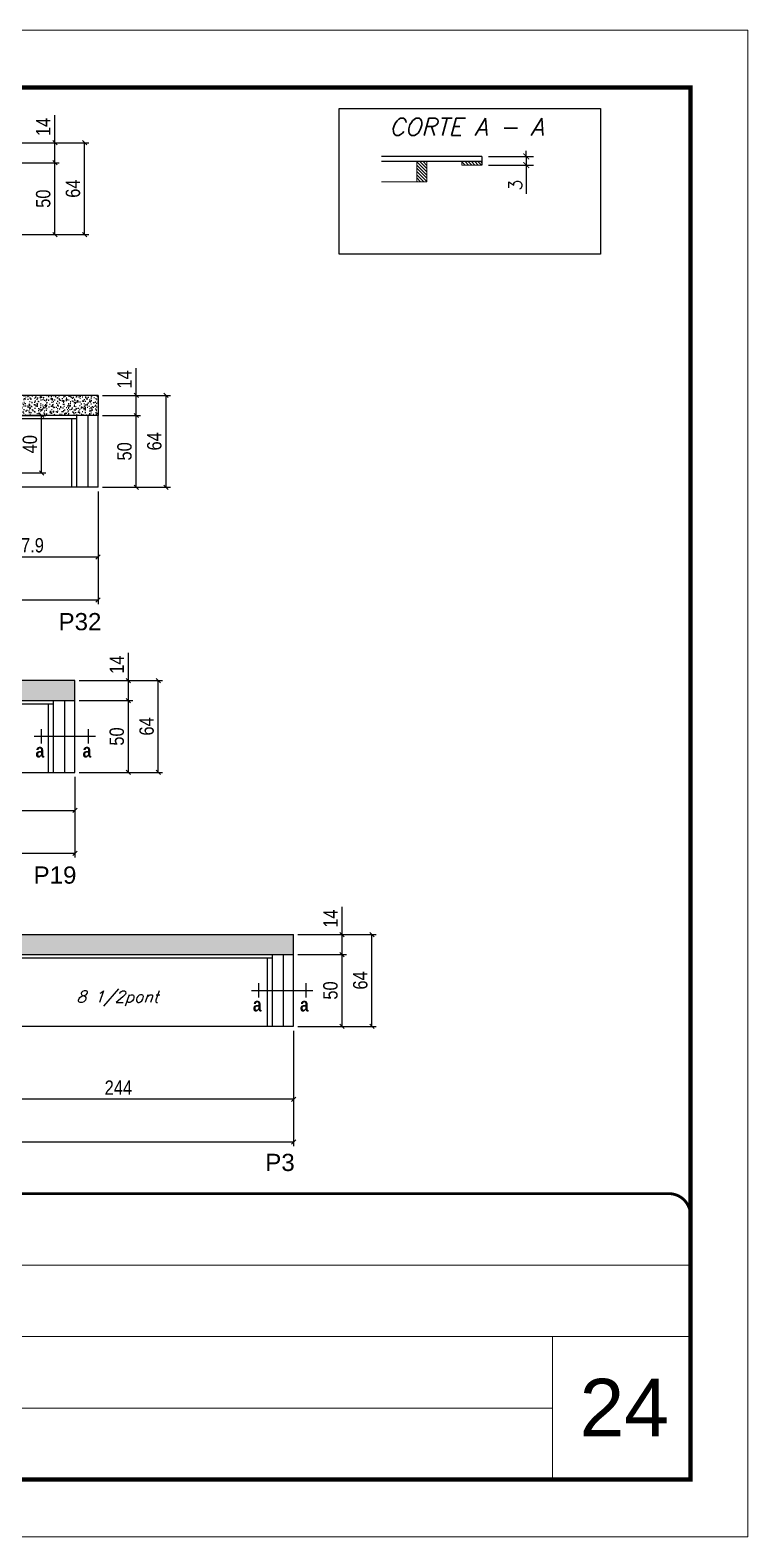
# Model space of a CAD drawing. Header units: millimetres. Extents: x 2921 to 9246, y 316 to 11751.
# Drawn here: x 8661 to 9161, y 3762 to 4812 of the extents above; entities that cross this region are included whole.
import ezdxf
from ezdxf.enums import TextEntityAlignment as Align

# ---------------------------------------------------------------- set-up
doc = ezdxf.new("R2010")
doc.units = ezdxf.units.MM
for name, pattern in [('CONTINUO', [0]), ('DASHED', [0.75, 0.5, -0.25]), ('HIDDEN', [9.525, 6.35, -3.175])]:
    doc.linetypes.add(name, pattern=pattern)
for name, color, linetype in [('1', 3, 'Continuous'), ('5', 5, 'Continuous'), ('COTA', 241, 'Continuous'), ('Cotas', 1, 'Continuous'), ('detalhes', 4, 'Continuous'), ('Hachura', 253, 'Continuous'), ('NOMENCLATURA', 7, 'Continuous'), ('Painéis', 200, 'Continuous'), ('SARR_2.2x7', 40, 'Continuous'), ('SARR_3.5x7', 81, 'Continuous'), ('texto', 7, 'Continuous')]:
    doc.layers.add(name, color=color, linetype=linetype)
for name, color, linetype, lineweight in [('CARIMBO', 255, 'Continuous', 9), ('Folhas', 255, 'Continuous', 9), ('Madeira', 126, 'Continuous', 18), ('SARRAFO DE PRESSAO', 251, 'DASHED', 9), ('TEXTO PILAR', 3, 'Continuous', 15)]:
    doc.layers.add(name, color=color, linetype=linetype, lineweight=lineweight)
doc.styles.add('arial', font='arial.ttf')
doc.styles.add('COTA TECNICA', font='techl___.ttf', dxfattribs={"height": 10})
doc.styles.add('Romans', font='romans.shx')
doc.styles.get("Standard").update_dxf_attribs({"font": 'arial.ttf'})
doc.styles.add('TECNICA', font='techb___.ttf', dxfattribs={"height": 10})
doc.dimstyles.new('COTA PARA DETALHES', dxfattribs={"dimtxt": 9, "dimasz": 4, "dimexe": 5, "dimexo": 5, "dimgap": 3, "dimtad": 1, "dimdec": 1, "dimlfac": 0.5, "dimzin": 12, "dimdsep": 46, "dimtxsty": 'Romans', "dimblk": 'ARCHTICK', "dimcen": 10, "dimdle": 5, "dimclrd": 4, "dimclre": 4, "dimclrt": 240, "dimadec": 1, "dimazin": 3, "dimtfac": 1, "dimtdec": 1, "dimtmove": 0, "dimatfit": 3, "dimldrblk": 'ARCHTICK', "dimfxl": 1, "dimtolj": 1, "dimtzin": 12, "dimarcsym": 0})
doc.dimstyles.new('PAINEL', dxfattribs={"dimtxt": 10, "dimasz": 3, "dimexe": 3, "dimexo": 3, "dimgap": 3, "dimtad": 1, "dimdec": 1, "dimzin": 12, "dimdsep": 46, "dimtxsty": 'COTA TECNICA', "dimblk1": 'OBLIQUE', "dimblk2": 'OBLIQUE', "dimsah": 1, "dimcen": 0.9, "dimclrd": 4, "dimclre": 4, "dimclrt": 240, "dimadec": 1, "dimazin": 3, "dimtfac": 1, "dimtdec": 1, "dimtmove": 0, "dimatfit": 3, "dimfxl": 1, "dimtolj": 1, "dimtzin": 12, "dimarcsym": 0})
pattern_1 = [(315, (4322.0176, -6856.1914), (1.12253202, 1.12253202), [])]

# ---------------------------------------------------------------- blocks, each defined once
blk = doc.blocks.new('9999999999')
at = {"color": 30, "linetype": 'CONTINUO'}
for p, q in [((98564.6, 34379.6), (99584, 34379.6)), ((98564.6, 34329.8), (99488, 34329.8)), ((99584, 34329.8), (99488, 34329.8)), ((99488, 34329.8), (99488, 34230.2)), ((98564.6, 34280), (99488, 34280))]:
    blk.add_line(p, q, dxfattribs=at)
at = {"color": 30, "linetype": 'CONTINUO', "const_width": 2}
blk.add_lwpolyline([(99584, 34230.2), (99584, 34414.4, 0.414214), (99569, 34429.4), (98229, 34429.4, 0.414214), (98214, 34414.4), (98214, 34245.2, 0.414214), (98229, 34230.2), (99584, 34230.2)], format="xyb", dxfattribs=at)
at = {"layer": 'Folhas'}
blk.add_lwpolyline([(98139, 34190.2), (99624, 34190.2), (99624, 35240.2), (98139, 35240.2)], close=True, dxfattribs=at)
at = {"layer": 'Folhas', "color": 30, "const_width": 3}
blk.add_lwpolyline([(98214, 34230.2), (99584, 34230.2), (99584, 35200.2), (98214, 35200.2)], close=True, dxfattribs=at)
blk = doc.blocks.new('_ArchTick')
at = {"color": 0, "linetype": 'ByBlock', "const_width": 0.15}
blk.add_lwpolyline([(-0.5, -0.5), (0.5, 0.5)], dxfattribs=at)
blk = doc.blocks.new('*D355')
at = {"layer": 'COTA', "color": 4, "lineweight": -2, "transparency": 16777216}
for p, q in [((9006.8, 4723.6), (9006.8, 4727.6)), ((8980.5, 4723.6), (9011.8, 4723.6)), ((8980.5, 4717.6), (9011.8, 4717.6)), ((9006.8, 4723.6), (9006.8, 4717.6)), ((9006.8, 4717.6), (9006.8, 4697.6))]:
    blk.add_line(p, q, dxfattribs=at)
at = {"layer": 'Defpoints', "color": 0, "transparency": 16777216}
for p in [(8975.5, 4723.6), (8975.5, 4717.6), (9006.8, 4717.6)]:
    blk.add_point(p, dxfattribs=at)
at = {"layer": 'COTA', "color": 4, "lineweight": -2, "transparency": 16777216, "xscale": 4, "yscale": 4, "zscale": 4}
for p, rotation in [((9006.8, 4723.6), 270), ((9006.8, 4717.6), 90)]:
    blk.add_blockref('_ArchTick', p, dxfattribs=dict(at, rotation=rotation))
at = {"layer": 'COTA', "color": 240, "transparency": 16777216, "insert": (8999.3, 4703.6), "char_height": 9, "attachment_point": 5, "rotation": 90, "style": 'Romans'}
blk.add_mtext('\\A1;3', dxfattribs=at)
blk = doc.blocks.new('_Oblique')
at = {"layer": '1', "color": 0, "lineweight": -2}
blk.add_line((-0.5, -0.5), (0.5, 0.5), dxfattribs=at)
blk = doc.blocks.new('*D971')
at = {"layer": 'COTA', "color": 4, "linetype": 'ByBlock', "lineweight": -2, "transparency": 16777216}
for p, q in [((8103.8, 4490.1), (8103.8, 4411.6)), ((8708.7, 4490.1), (8708.7, 4411.6)), ((8103.8, 4414.6), (8708.7, 4414.6))]:
    blk.add_line(p, q, dxfattribs=at)
at = {"layer": 'Defpoints', "color": 0, "linetype": 'ByBlock', "transparency": 16777216}
for p in [(8103.8, 4493.1), (8708.7, 4493.1), (8708.7, 4414.6)]:
    blk.add_point(p, dxfattribs=at)
at = {"layer": 'COTA', "color": 4, "linetype": 'ByBlock', "lineweight": -2, "transparency": 16777216, "xscale": 3, "yscale": 3, "zscale": 3, "rotation": 180}
blk.add_blockref('_Oblique', (8103.8, 4414.6), dxfattribs=at)
at = {"layer": 'COTA', "color": 4, "linetype": 'ByBlock', "lineweight": -2, "transparency": 16777216, "xscale": 3, "yscale": 3, "zscale": 3}
blk.add_blockref('_Oblique', (8708.7, 4414.6), dxfattribs=at)
at = {"layer": 'COTA', "color": 240, "linetype": 'ByBlock', "transparency": 16777216, "insert": (8406.3, 4422.7), "char_height": 10, "attachment_point": 5, "style": 'COTA TECNICA'}
blk.add_mtext('\\A1;604.9', dxfattribs=at)
blk = doc.blocks.new('*D362')
at = {"layer": 'COTA', "color": 4, "lineweight": -2, "transparency": 16777216}
for p, q in [((8610.8, 4490.1), (8610.8, 4441.5)), ((8708.7, 4490.1), (8708.7, 4441.5)), ((8610.8, 4444.5), (8708.7, 4444.5))]:
    blk.add_line(p, q, dxfattribs=at)
at = {"layer": 'Defpoints', "color": 0, "transparency": 16777216}
for p in [(8610.8, 4493.1), (8708.7, 4493.1), (8708.7, 4444.5)]:
    blk.add_point(p, dxfattribs=at)
at = {"layer": 'COTA', "color": 4, "lineweight": -2, "transparency": 16777216, "xscale": 3, "yscale": 3, "zscale": 3, "rotation": 180}
blk.add_blockref('_Oblique', (8610.8, 4444.5), dxfattribs=at)
at = {"layer": 'COTA', "color": 4, "lineweight": -2, "transparency": 16777216, "xscale": 3, "yscale": 3, "zscale": 3}
blk.add_blockref('_Oblique', (8708.7, 4444.5), dxfattribs=at)
at = {"layer": 'COTA', "color": 240, "transparency": 16777216, "insert": (8659.8, 4452.6), "char_height": 10, "attachment_point": 5, "style": 'COTA TECNICA'}
blk.add_mtext('\\A1;97.9', dxfattribs=at)
blk = doc.blocks.new('*D972')
at = {"layer": 'COTA', "color": 4, "lineweight": -2, "transparency": 16777216}
for p, q in [((8635.8, 4543.1), (8672.3, 4543.1)), ((8669.3, 4503.1), (8669.3, 4543.1)), ((8635.8, 4503.1), (8672.3, 4503.1))]:
    blk.add_line(p, q, dxfattribs=at)
at = {"layer": 'Defpoints', "color": 0, "transparency": 16777216}
for p in [(8632.8, 4543.1), (8669.3, 4543.1), (8632.8, 4503.1)]:
    blk.add_point(p, dxfattribs=at)
at = {"layer": 'COTA', "color": 4, "lineweight": -2, "transparency": 16777216, "xscale": 3, "yscale": 3, "zscale": 3}
for p, rotation in [((8669.3, 4543.1), 90), ((8669.3, 4503.1), 270)]:
    blk.add_blockref('_Oblique', p, dxfattribs=dict(at, rotation=rotation))
at = {"layer": 'COTA', "color": 240, "transparency": 16777216, "insert": (8661.2, 4523.1), "char_height": 10, "attachment_point": 5, "rotation": 90, "style": 'COTA TECNICA'}
blk.add_mtext('\\A1;40', dxfattribs=at)
blk = doc.blocks.new('*D363')
at = {"layer": 'Defpoints', "color": 0, "transparency": 16777216}
for p in [(8644.3, 4733.2), (8699.3, 4733.2), (8644.3, 4669.2)]:
    blk.add_point(p, dxfattribs=at)
at = {"layer": 'Painéis', "color": 4, "lineweight": -2, "transparency": 16777216}
for p, q in [((8647.3, 4733.2), (8702.3, 4733.2)), ((8699.3, 4669.2), (8699.3, 4733.2)), ((8647.3, 4669.2), (8702.3, 4669.2))]:
    blk.add_line(p, q, dxfattribs=at)
at = {"layer": 'Painéis', "color": 4, "lineweight": -2, "transparency": 16777216, "xscale": 3, "yscale": 3, "zscale": 3}
for p, rotation in [((8699.3, 4733.2), 90), ((8699.3, 4669.2), 270)]:
    blk.add_blockref('_Oblique', p, dxfattribs=dict(at, rotation=rotation))
at = {"layer": 'Painéis', "color": 240, "lineweight": 5, "transparency": 16777216, "insert": (8691.2, 4701.2), "char_height": 10, "attachment_point": 5, "rotation": 90, "style": 'COTA TECNICA'}
blk.add_mtext('\\A1;64', dxfattribs=at)
blk = doc.blocks.new('*D364')
at = {"layer": 'Defpoints', "color": 0, "transparency": 16777216}
for p in [(8644.3, 4719.2), (8678.6, 4719.2), (8644.3, 4669.2)]:
    blk.add_point(p, dxfattribs=at)
at = {"layer": 'Painéis', "color": 4, "lineweight": -2, "transparency": 16777216}
for p, q in [((8647.3, 4719.2), (8681.6, 4719.2)), ((8678.6, 4669.2), (8678.6, 4719.2)), ((8647.3, 4669.2), (8681.6, 4669.2))]:
    blk.add_line(p, q, dxfattribs=at)
at = {"layer": 'Painéis', "color": 4, "lineweight": -2, "transparency": 16777216, "xscale": 3, "yscale": 3, "zscale": 3}
for p, rotation in [((8678.6, 4719.2), 90), ((8678.6, 4669.2), 270)]:
    blk.add_blockref('_Oblique', p, dxfattribs=dict(at, rotation=rotation))
at = {"layer": 'Painéis', "color": 240, "lineweight": 5, "transparency": 16777216, "insert": (8670.5, 4694.2), "char_height": 10, "attachment_point": 5, "rotation": 90, "style": 'COTA TECNICA'}
blk.add_mtext('\\A1;50', dxfattribs=at)
blk = doc.blocks.new('*D365')
at = {"layer": 'Defpoints', "color": 0, "transparency": 16777216}
for p in [(8644.3, 4733.2), (8678.6, 4733.2), (8644.3, 4719.2)]:
    blk.add_point(p, dxfattribs=at)
at = {"layer": 'Painéis', "color": 4, "lineweight": -2, "transparency": 16777216}
for p, q in [((8678.6, 4733.2), (8678.6, 4752.3)), ((8647.3, 4733.2), (8681.6, 4733.2)), ((8678.6, 4719.2), (8678.6, 4733.2)), ((8647.3, 4719.2), (8681.6, 4719.2))]:
    blk.add_line(p, q, dxfattribs=at)
at = {"layer": 'Painéis', "color": 4, "lineweight": -2, "transparency": 16777216, "xscale": 3, "yscale": 3, "zscale": 3}
for p, rotation in [((8678.6, 4733.2), 90), ((8678.6, 4719.2), 270)]:
    blk.add_blockref('_Oblique', p, dxfattribs=dict(at, rotation=rotation))
at = {"layer": 'Painéis', "color": 240, "lineweight": 5, "transparency": 16777216, "insert": (8670.5, 4744.2), "char_height": 10, "attachment_point": 5, "rotation": 90, "style": 'COTA TECNICA'}
blk.add_mtext('\\A1;14', dxfattribs=at)
blk = doc.blocks.new('*D366')
at = {"layer": 'Defpoints', "color": 0, "transparency": 16777216}
for p in [(8708.7, 4557.1), (8756, 4557.1), (8708.7, 4493.1)]:
    blk.add_point(p, dxfattribs=at)
at = {"layer": 'Painéis', "color": 4, "lineweight": -2, "transparency": 16777216}
for p, q in [((8711.7, 4557.1), (8759, 4557.1)), ((8756, 4493.1), (8756, 4557.1)), ((8711.7, 4493.1), (8759, 4493.1))]:
    blk.add_line(p, q, dxfattribs=at)
at = {"layer": 'Painéis', "color": 4, "lineweight": -2, "transparency": 16777216, "xscale": 3, "yscale": 3, "zscale": 3}
for p, rotation in [((8756, 4557.1), 90), ((8756, 4493.1), 270)]:
    blk.add_blockref('_Oblique', p, dxfattribs=dict(at, rotation=rotation))
at = {"layer": 'Painéis', "color": 240, "lineweight": 5, "transparency": 16777216, "insert": (8747.9, 4525.1), "char_height": 10, "attachment_point": 5, "rotation": 90, "style": 'COTA TECNICA'}
blk.add_mtext('\\A1;64', dxfattribs=at)
blk = doc.blocks.new('*D367')
at = {"layer": 'Defpoints', "color": 0, "transparency": 16777216}
for p in [(8708.7, 4543.1), (8735.2, 4543.1), (8708.7, 4493.1)]:
    blk.add_point(p, dxfattribs=at)
at = {"layer": 'Painéis', "color": 4, "lineweight": -2, "transparency": 16777216}
for p, q in [((8711.7, 4543.1), (8738.2, 4543.1)), ((8735.2, 4493.1), (8735.2, 4543.1)), ((8711.7, 4493.1), (8738.2, 4493.1))]:
    blk.add_line(p, q, dxfattribs=at)
at = {"layer": 'Painéis', "color": 4, "lineweight": -2, "transparency": 16777216, "xscale": 3, "yscale": 3, "zscale": 3}
for p, rotation in [((8735.2, 4543.1), 90), ((8735.2, 4493.1), 270)]:
    blk.add_blockref('_Oblique', p, dxfattribs=dict(at, rotation=rotation))
at = {"layer": 'Painéis', "color": 240, "lineweight": 5, "transparency": 16777216, "insert": (8727.1, 4518.1), "char_height": 10, "attachment_point": 5, "rotation": 90, "style": 'COTA TECNICA'}
blk.add_mtext('\\A1;50', dxfattribs=at)
blk = doc.blocks.new('*D368')
at = {"layer": 'Defpoints', "color": 0, "transparency": 16777216}
for p in [(8708.7, 4557.1), (8735.2, 4557.1), (8708.7, 4543.1)]:
    blk.add_point(p, dxfattribs=at)
at = {"layer": 'Painéis', "color": 4, "lineweight": -2, "transparency": 16777216}
for p, q in [((8735.2, 4557.1), (8735.2, 4576.2)), ((8711.7, 4557.1), (8738.2, 4557.1)), ((8735.2, 4543.1), (8735.2, 4557.1)), ((8711.7, 4543.1), (8738.2, 4543.1))]:
    blk.add_line(p, q, dxfattribs=at)
at = {"layer": 'Painéis', "color": 4, "lineweight": -2, "transparency": 16777216, "xscale": 3, "yscale": 3, "zscale": 3}
for p, rotation in [((8735.2, 4557.1), 90), ((8735.2, 4543.1), 270)]:
    blk.add_blockref('_Oblique', p, dxfattribs=dict(at, rotation=rotation))
at = {"layer": 'Painéis', "color": 240, "lineweight": 5, "transparency": 16777216, "insert": (8727.1, 4568.2), "char_height": 10, "attachment_point": 5, "rotation": 90, "style": 'COTA TECNICA'}
blk.add_mtext('\\A1;14', dxfattribs=at)
blk = doc.blocks.new('*D370')
at = {"layer": 'COTA', "color": 4, "linetype": 'ByBlock', "lineweight": -2, "transparency": 16777216}
for p, q in [((8448.5, 4291.4), (8448.5, 4264.9)), ((8692.5, 4291.4), (8692.5, 4264.9)), ((8448.5, 4267.9), (8692.5, 4267.9))]:
    blk.add_line(p, q, dxfattribs=at)
at = {"layer": 'Defpoints', "color": 0, "linetype": 'ByBlock', "transparency": 16777216}
for p in [(8448.5, 4294.4), (8692.5, 4294.4), (8692.5, 4267.9)]:
    blk.add_point(p, dxfattribs=at)
at = {"layer": 'COTA', "color": 4, "linetype": 'ByBlock', "lineweight": -2, "transparency": 16777216, "xscale": 3, "yscale": 3, "zscale": 3, "rotation": 180}
blk.add_blockref('_Oblique', (8448.5, 4267.9), dxfattribs=at)
at = {"layer": 'COTA', "color": 4, "linetype": 'ByBlock', "lineweight": -2, "transparency": 16777216, "xscale": 3, "yscale": 3, "zscale": 3}
blk.add_blockref('_Oblique', (8692.5, 4267.9), dxfattribs=at)
at = {"layer": 'COTA', "color": 240, "linetype": 'ByBlock', "transparency": 16777216, "insert": (8570.5, 4276), "char_height": 10, "width": 210.731, "attachment_point": 5, "style": 'COTA TECNICA'}
blk.add_mtext('\\A1;244', dxfattribs=at)
blk = doc.blocks.new('*D974')
at = {"layer": 'COTA', "color": 4, "linetype": 'ByBlock', "lineweight": -2, "transparency": 16777216}
for p, q in [((8101, 4291.4), (8101, 4235)), ((8692.5, 4291.4), (8692.5, 4235)), ((8101, 4238), (8692.5, 4238))]:
    blk.add_line(p, q, dxfattribs=at)
at = {"layer": 'Defpoints', "color": 0, "linetype": 'ByBlock', "transparency": 16777216}
for p in [(8101, 4294.4), (8692.5, 4294.4), (8692.5, 4238)]:
    blk.add_point(p, dxfattribs=at)
at = {"layer": 'COTA', "color": 4, "linetype": 'ByBlock', "lineweight": -2, "transparency": 16777216, "xscale": 3, "yscale": 3, "zscale": 3, "rotation": 180}
blk.add_blockref('_Oblique', (8101, 4238), dxfattribs=at)
at = {"layer": 'COTA', "color": 4, "linetype": 'ByBlock', "lineweight": -2, "transparency": 16777216, "xscale": 3, "yscale": 3, "zscale": 3}
blk.add_blockref('_Oblique', (8692.5, 4238), dxfattribs=at)
at = {"layer": 'COTA', "color": 240, "linetype": 'ByBlock', "transparency": 16777216, "insert": (8396.7, 4246.2), "char_height": 10, "attachment_point": 5, "style": 'COTA TECNICA'}
blk.add_mtext('\\A1;591.5', dxfattribs=at)
blk = doc.blocks.new('*D372')
at = {"layer": 'Defpoints', "color": 0, "transparency": 16777216}
for p in [(8600.8, 4117.4), (8844.8, 4117.4), (8600.8, 4066.6)]:
    blk.add_point(p, dxfattribs=at)
at = {"layer": 'Painéis', "color": 4, "lineweight": -2, "transparency": 16777216}
for p, q in [((8600.8, 4114.4), (8600.8, 4063.6)), ((8844.8, 4114.4), (8844.8, 4063.6)), ((8844.8, 4066.6), (8600.8, 4066.6))]:
    blk.add_line(p, q, dxfattribs=at)
at = {"layer": 'Painéis', "color": 4, "lineweight": -2, "transparency": 16777216, "xscale": 3, "yscale": 3, "zscale": 3, "rotation": 180}
blk.add_blockref('_Oblique', (8600.8, 4066.6), dxfattribs=at)
at = {"layer": 'Painéis', "color": 4, "lineweight": -2, "transparency": 16777216, "xscale": 3, "yscale": 3, "zscale": 3}
blk.add_blockref('_Oblique', (8844.8, 4066.6), dxfattribs=at)
at = {"layer": 'Painéis', "color": 240, "lineweight": 5, "transparency": 16777216, "insert": (8722.8, 4074.7), "char_height": 10, "attachment_point": 5, "style": 'COTA TECNICA'}
blk.add_mtext('\\A1;244', dxfattribs=at)
blk = doc.blocks.new('*D975')
at = {"layer": 'Defpoints', "color": 0, "transparency": 16777216}
for p in [(8092.8, 4117.4), (8844.8, 4117.4), (8844.8, 4036.9)]:
    blk.add_point(p, dxfattribs=at)
at = {"layer": 'Painéis', "color": 4, "lineweight": -2, "transparency": 16777216}
for p, q in [((8092.8, 4114.4), (8092.8, 4033.9)), ((8844.8, 4114.4), (8844.8, 4033.9)), ((8092.8, 4036.9), (8844.8, 4036.9))]:
    blk.add_line(p, q, dxfattribs=at)
at = {"layer": 'Painéis', "color": 4, "lineweight": -2, "transparency": 16777216, "xscale": 3, "yscale": 3, "zscale": 3, "rotation": 180}
blk.add_blockref('_Oblique', (8092.8, 4036.9), dxfattribs=at)
at = {"layer": 'Painéis', "color": 4, "lineweight": -2, "transparency": 16777216, "xscale": 3, "yscale": 3, "zscale": 3}
blk.add_blockref('_Oblique', (8844.8, 4036.9), dxfattribs=at)
at = {"layer": 'Painéis', "color": 240, "lineweight": 5, "transparency": 16777216, "insert": (8468.8, 4045), "char_height": 10, "attachment_point": 5, "style": 'COTA TECNICA'}
blk.add_mtext('\\A1;752', dxfattribs=at)
blk = doc.blocks.new('*D376')
at = {"layer": 'Defpoints', "color": 0, "transparency": 16777216}
for p in [(8692.5, 4358.4), (8750.6, 4358.4), (8692.5, 4294.4)]:
    blk.add_point(p, dxfattribs=at)
at = {"layer": 'Painéis', "color": 4, "lineweight": -2, "transparency": 16777216}
for p, q in [((8695.5, 4358.4), (8753.6, 4358.4)), ((8750.6, 4294.4), (8750.6, 4358.4)), ((8695.5, 4294.4), (8753.6, 4294.4))]:
    blk.add_line(p, q, dxfattribs=at)
at = {"layer": 'Painéis', "color": 4, "lineweight": -2, "transparency": 16777216, "xscale": 3, "yscale": 3, "zscale": 3}
for p, rotation in [((8750.6, 4358.4), 90), ((8750.6, 4294.4), 270)]:
    blk.add_blockref('_Oblique', p, dxfattribs=dict(at, rotation=rotation))
at = {"layer": 'Painéis', "color": 240, "lineweight": 5, "transparency": 16777216, "insert": (8742.5, 4326.4), "char_height": 10, "attachment_point": 5, "rotation": 90, "style": 'COTA TECNICA'}
blk.add_mtext('\\A1;64', dxfattribs=at)
blk = doc.blocks.new('*D377')
at = {"layer": 'Defpoints', "color": 0, "transparency": 16777216}
for p in [(8692.5, 4344.4), (8729.8, 4344.4), (8692.5, 4294.4)]:
    blk.add_point(p, dxfattribs=at)
at = {"layer": 'Painéis', "color": 4, "lineweight": -2, "transparency": 16777216}
for p, q in [((8695.5, 4344.4), (8732.8, 4344.4)), ((8729.8, 4294.4), (8729.8, 4344.4)), ((8695.5, 4294.4), (8732.8, 4294.4))]:
    blk.add_line(p, q, dxfattribs=at)
at = {"layer": 'Painéis', "color": 4, "lineweight": -2, "transparency": 16777216, "xscale": 3, "yscale": 3, "zscale": 3}
for p, rotation in [((8729.8, 4344.4), 90), ((8729.8, 4294.4), 270)]:
    blk.add_blockref('_Oblique', p, dxfattribs=dict(at, rotation=rotation))
at = {"layer": 'Painéis', "color": 240, "lineweight": 5, "transparency": 16777216, "insert": (8721.7, 4319.4), "char_height": 10, "attachment_point": 5, "rotation": 90, "style": 'COTA TECNICA'}
blk.add_mtext('\\A1;50', dxfattribs=at)
blk = doc.blocks.new('*D378')
at = {"layer": 'Defpoints', "color": 0, "transparency": 16777216}
for p in [(8692.5, 4358.4), (8729.8, 4358.4), (8692.5, 4344.4)]:
    blk.add_point(p, dxfattribs=at)
at = {"layer": 'Painéis', "color": 4, "lineweight": -2, "transparency": 16777216}
for p, q in [((8729.8, 4358.4), (8729.8, 4377.6)), ((8695.5, 4358.4), (8732.8, 4358.4)), ((8729.8, 4344.4), (8729.8, 4358.4)), ((8695.5, 4344.4), (8732.8, 4344.4))]:
    blk.add_line(p, q, dxfattribs=at)
at = {"layer": 'Painéis', "color": 4, "lineweight": -2, "transparency": 16777216, "xscale": 3, "yscale": 3, "zscale": 3}
for p, rotation in [((8729.8, 4358.4), 90), ((8729.8, 4344.4), 270)]:
    blk.add_blockref('_Oblique', p, dxfattribs=dict(at, rotation=rotation))
at = {"layer": 'Painéis', "color": 240, "lineweight": 5, "transparency": 16777216, "insert": (8721.7, 4369.5), "char_height": 10, "attachment_point": 5, "rotation": 90, "style": 'COTA TECNICA'}
blk.add_mtext('\\A1;14', dxfattribs=at)
blk = doc.blocks.new('*D379')
at = {"layer": 'Defpoints', "color": 0, "transparency": 16777216}
for p in [(8844.8, 4181.4), (8899.4, 4181.4), (8844.8, 4117.4)]:
    blk.add_point(p, dxfattribs=at)
at = {"layer": 'Painéis', "color": 4, "lineweight": -2, "transparency": 16777216}
for p, q in [((8847.8, 4181.4), (8902.4, 4181.4)), ((8899.4, 4117.4), (8899.4, 4181.4)), ((8847.8, 4117.4), (8902.4, 4117.4))]:
    blk.add_line(p, q, dxfattribs=at)
at = {"layer": 'Painéis', "color": 4, "lineweight": -2, "transparency": 16777216, "xscale": 3, "yscale": 3, "zscale": 3}
for p, rotation in [((8899.4, 4181.4), 90), ((8899.4, 4117.4), 270)]:
    blk.add_blockref('_Oblique', p, dxfattribs=dict(at, rotation=rotation))
at = {"layer": 'Painéis', "color": 240, "lineweight": 5, "transparency": 16777216, "insert": (8891.3, 4149.4), "char_height": 10, "attachment_point": 5, "rotation": 90, "style": 'COTA TECNICA'}
blk.add_mtext('\\A1;64', dxfattribs=at)
blk = doc.blocks.new('*D380')
at = {"layer": 'Defpoints', "color": 0, "transparency": 16777216}
for p in [(8844.8, 4167.4), (8878.6, 4167.4), (8844.8, 4117.4)]:
    blk.add_point(p, dxfattribs=at)
at = {"layer": 'Painéis', "color": 4, "lineweight": -2, "transparency": 16777216}
for p, q in [((8847.8, 4167.4), (8881.6, 4167.4)), ((8878.6, 4117.4), (8878.6, 4167.4)), ((8847.8, 4117.4), (8881.6, 4117.4))]:
    blk.add_line(p, q, dxfattribs=at)
at = {"layer": 'Painéis', "color": 4, "lineweight": -2, "transparency": 16777216, "xscale": 3, "yscale": 3, "zscale": 3}
for p, rotation in [((8878.6, 4167.4), 90), ((8878.6, 4117.4), 270)]:
    blk.add_blockref('_Oblique', p, dxfattribs=dict(at, rotation=rotation))
at = {"layer": 'Painéis', "color": 240, "lineweight": 5, "transparency": 16777216, "insert": (8870.5, 4142.4), "char_height": 10, "attachment_point": 5, "rotation": 90, "style": 'COTA TECNICA'}
blk.add_mtext('\\A1;50', dxfattribs=at)
blk = doc.blocks.new('*D381')
at = {"layer": 'Defpoints', "color": 0, "transparency": 16777216}
for p in [(8844.8, 4181.4), (8878.6, 4181.4), (8844.8, 4167.4)]:
    blk.add_point(p, dxfattribs=at)
at = {"layer": 'Painéis', "color": 4, "lineweight": -2, "transparency": 16777216}
for p, q in [((8878.6, 4181.4), (8878.6, 4200.6)), ((8847.8, 4181.4), (8881.6, 4181.4)), ((8878.6, 4167.4), (8878.6, 4181.4)), ((8847.8, 4167.4), (8881.6, 4167.4))]:
    blk.add_line(p, q, dxfattribs=at)
at = {"layer": 'Painéis', "color": 4, "lineweight": -2, "transparency": 16777216, "xscale": 3, "yscale": 3, "zscale": 3}
for p, rotation in [((8878.6, 4181.4), 90), ((8878.6, 4167.4), 270)]:
    blk.add_blockref('_Oblique', p, dxfattribs=dict(at, rotation=rotation))
at = {"layer": 'Painéis', "color": 240, "lineweight": 5, "transparency": 16777216, "insert": (8870.6, 4192.5), "char_height": 10, "attachment_point": 5, "rotation": 90, "style": 'COTA TECNICA'}
blk.add_mtext('\\A1;14', dxfattribs=at)

msp = doc.modelspace()

# ---------------------------------------------------------------- hatches: boundary and pattern name
at = {"layer": 'COTA', "linetype": 'ByBlock'}
h = msp.add_hatch(dxfattribs=at)
h.set_pattern_fill('AR-CONC', color=256, scale=0.03)
h.set_pattern_definition([(50, (8050.075, -7706.2693), (5.46554, -0.4781726), [0.5715, -6.2865]), (355, (8050.075, -7706.2693), (-1.0573026, 5.7317054), [0.4572, -5.0292175]), (100.451445, (8050.53, -7706.309), (4.4082374, 5.2535326), [0.4857003, -5.3427073]), (46.1842, (8050.075, -7704.745), (8.1323712, -1.26127), [0.85725, -9.42975]), (96.63556, (8050.7525, -7704.8504), (7.122124, 7.4227837), [0.7285507, -8.014068]), (351.18415, (8050.075, -7704.745), (7.122124, 7.422784), [0.685799, -7.543792]), (21, (8050.837, -7705.1263), (4.5484317, -3.067956), [0.5715, -6.2865]), (326, (8050.837, -7705.1263), (1.8540609, 5.525639), [0.4572, -5.0292]), (71.451445, (8051.216, -7705.382), (6.4024926, 2.457683), [0.4857003, -5.3426981]), (37.5, (8050.0748, -7706.2693), (0.0926581, 2.53665117), [0, -4.96824, 0, -5.1054, 0, -5.04825]), (7.5, (8050.0748, -7706.2693), (2.0045899, 3.00541724), [0, -2.91084, 0, -4.85394, 0, -1.92405]), (327.5, (8048.3755, -7706.2693), (4.06771786, -0.17186232), [0, -1.905, 0, -5.9436, 0, -7.8867]), (317.5, (8047.6135, -7706.2693), (4.4438754, 0.7627947), [0, -2.4765, 0, -3.94716, 0, -5.6007])])
h.paths.add_polyline_path([(8610.81, 4557.09), (8610.81, 4503.09), (8632.81, 4503.09), (8632.81, 4543.09), (8708.71, 4543.09), (8708.71, 4557.09)])
h = msp.add_hatch(dxfattribs=at)
h.set_pattern_fill('AR-CONC', color=256, scale=0.03)
h.set_pattern_definition([(50, (-123608.4773, -29539.5217), (5.46554007, -0.47817257), [0.5715, -6.2865]), (355, (-123608.4773, -29539.5217), (-1.05730264, 5.73170536), [0.4572, -5.02921753]), (100.4514447, (-123608.022, -29539.5615), (4.40823741, 5.25353256), [0.48570026, -5.34270734]), (46.1842, (-123608.477, -29537.998), (8.13237123, -1.26126984), [0.85725, -9.42975]), (96.6355576, (-123607.8, -29538.103), (7.122124, 7.42278374), [0.7285507, -8.01406824]), (351.184151, (-123608.477, -29537.998), (7.122124, 7.42278374), [0.685799, -7.54379196]), (21, (-123607.7153, -29538.3787), (4.54843174, -3.06795595), [0.5715, -6.2865]), (326, (-123607.7153, -29538.3787), (1.85406085, 5.52563898), [0.4572, -5.0292]), (71.451445, (-123607.3363, -29538.6343), (6.40249258, 2.45768307), [0.48570026, -5.34269813]), (37.5, (-123608.4773, -29539.5217), (0.092658098, 2.536651166), [0, -4.96824, 0, -5.1054, 0, -5.04825]), (7.5, (-123608.4773, -29539.5217), (2.004589875, 3.005417245), [0, -2.91084, 0, -4.85394, 0, -1.92405]), (327.5, (-123610.1766, -29539.5217), (4.067717855, -0.17186232), [0, -1.905, 0, -5.9436, 0, -7.8867]), (317.5, (-123610.9386, -29539.5217), (4.44387544, 0.76279473), [0, -2.4765, 0, -3.94716, 0, -5.6007])])
h.paths.add_polyline_path([(8691.98, 4344.43), (8691.98, 4358.43), (8100.98, 4358.43), (8100.98, 4344.43)])
h = msp.add_hatch(dxfattribs=at)
h.set_pattern_fill('AR-CONC', color=256, scale=0.03)
h.set_pattern_definition([(50, (6528.127, -12374.3863), (5.4655401, -0.4781726), [0.5715, -6.2865]), (355, (6528.127, -12374.3863), (-1.0573026, 5.7317054), [0.4572, -5.0292175]), (100.451445, (6528.5825, -12374.426), (4.4082374, 5.2535326), [0.4857003, -5.3427073]), (46.1842, (6528.127, -12372.862), (8.1323712, -1.2612698), [0.85725, -9.42975]), (96.63556, (6528.805, -12372.9674), (7.122124, 7.4227837), [0.7285507, -8.0140682]), (351.18415, (6528.127, -12372.862), (7.122124, 7.4227837), [0.685799, -7.543792]), (21, (6528.889, -12373.2433), (4.5484317, -3.067956), [0.5715, -6.2865]), (326, (6528.889, -12373.2433), (1.8540609, 5.525639), [0.4572, -5.0292]), (71.451445, (6529.268, -12373.499), (6.4024926, 2.457683), [0.4857003, -5.3426981]), (37.5, (6528.127, -12374.3863), (0.0926581, 2.53665117), [0, -4.96824, 0, -5.1054, 0, -5.04825]), (7.5, (6528.127, -12374.3863), (2.00458988, 3.00541724), [0, -2.91084, 0, -4.85394, 0, -1.92405]), (327.5, (6526.4277, -12374.3863), (4.06771786, -0.17186232), [0, -1.905, 0, -5.9436, 0, -7.8867]), (317.5, (6525.6657, -12374.3863), (4.44387544, 0.7627947), [0, -2.4765, 0, -3.94716, 0, -5.6007])])
h.paths.add_polyline_path([(8844.85, 4167.44), (8844.85, 4181.44), (8092.85, 4181.44), (8092.85, 4167.44)])
at = {"layer": 'Hachura'}
h = msp.add_hatch(dxfattribs=at)
h.set_pattern_fill('ANSI31', color=256, scale=0.5, angle=270, style=0)
h.set_pattern_definition(pattern_1)
h.paths.add_polyline_path([(8937.6, 4719.99), (8930.6, 4719.99), (8930.6, 4705.99), (8937.6, 4705.99)])
h = msp.add_hatch(dxfattribs=at)
h.set_pattern_fill('ANSI31', color=256, scale=0.5, angle=270, style=0)
h.set_pattern_definition(pattern_1)
h.paths.add_polyline_path([(8961.98, 4719.99), (8961.98, 4717.59), (8975.96, 4717.59), (8975.96, 4719.99)])

# ---------------------------------------------------------------- linework, layer by layer
at = {"layer": 'COTA', "linetype": 'ByBlock'}
for p, q in [((8708.71, 4557.09), (8610.81, 4557.09)), ((8708.71, 4557.09), (8708.71, 4543.09)), ((8708.71, 4543.09), (8708.71, 4543.09)), ((8692.48, 4358.43), (8100.98, 4358.43)), ((8692.48, 4344.43), (8692.48, 4358.43)), ((8092.85, 4181.44), (8844.85, 4181.44)), ((8844.85, 4167.44), (8844.85, 4181.44))]:
    msp.add_line(p, q, dxfattribs=at)
at = {"layer": 'Cotas', "linetype": 'HIDDEN', "ltscale": 50}
msp.add_lwpolyline([(8876.61, 4756.99), (9058.58, 4756.99), (9058.58, 4655.55), (8876.61, 4655.55)], close=True, dxfattribs=at)
at = {"layer": 'Madeira'}
msp.add_lwpolyline([(8937.6, 4719.99), (8937.6, 4705.99), (8906.12, 4705.99)], dxfattribs=at)
for points in [[(8937.6, 4705.99), (8937.6, 4719.99), (8930.6, 4719.99), (8930.6, 4705.99)], [(8961.98, 4719.99), (8975.96, 4719.99), (8975.96, 4717.59), (8961.98, 4717.59)]]:
    msp.add_lwpolyline(points, close=True, dxfattribs=at)
at = {"layer": 'NOMENCLATURA', "linetype": 'Continuous'}
for p, q in [((8706.87, 4319.43), (8664.1, 4319.43)), ((8669.1, 4324.41), (8669.1, 4314.46)), ((8701.87, 4324.41), (8701.87, 4314.46)), ((8815.46, 4142.44), (8858.23, 4142.44)), ((8820.46, 4147.42), (8820.46, 4137.46)), ((8853.23, 4147.42), (8853.23, 4137.46))]:
    msp.add_line(p, q, dxfattribs=at)
at = {"layer": 'Painéis', "linetype": 'ByBlock'}
for p, q in [((8975.96, 4723.59), (8906.11, 4723.59)), ((8975.96, 4719.99), (8906.12, 4719.99)), ((8975.96, 4723.59), (8975.96, 4717.59)), ((8708.71, 4543.09), (8632.81, 4543.09)), ((8708.71, 4493.09), (8708.71, 4543.09)), ((8708.71, 4493.09), (8610.81, 4493.09)), ((8100.98, 4344.43), (8692.48, 4344.43)), ((8692.48, 4294.43), (8692.48, 4344.43)), ((8100.98, 4294.43), (8692.48, 4294.43)), ((8092.85, 4167.44), (8844.85, 4167.44)), ((8092.85, 4117.44), (8844.85, 4117.44))]:
    msp.add_line(p, q, dxfattribs=at)
at = {"layer": 'Painéis'}
msp.add_line((8844.85, 4117.44), (8844.85, 4167.44), dxfattribs=at)
at = {"layer": 'SARR_2.2x7', "linetype": 'Continuous'}
for p, q in [((8693.71, 4540.89), (8647.81, 4540.89)), ((8701.71, 4493.09), (8701.71, 4543.09)), ((8448.48, 4342.23), (8677.48, 4342.23)), ((8685.48, 4294.43), (8685.48, 4344.43)), ((8600.85, 4165.24), (8829.85, 4165.24)), ((8837.85, 4117.44), (8837.85, 4167.44))]:
    msp.add_line(p, q, dxfattribs=at)
at = {"layer": 'SARR_3.5x7'}
for p, q in [((8690.21, 4540.89), (8690.21, 4493.09)), ((8693.71, 4543.09), (8693.71, 4493.09)), ((8673.98, 4342.23), (8673.98, 4294.43)), ((8677.48, 4344.43), (8677.48, 4294.43)), ((8673.98, 4294.43), (8677.48, 4294.43)), ((8826.35, 4165.24), (8826.35, 4117.44)), ((8829.85, 4167.44), (8829.85, 4117.44))]:
    msp.add_line(p, q, dxfattribs=at)

# ---------------------------------------------------------------- block references
at = {"layer": 'SARRAFO DE PRESSAO', "color": 6, "linetype": 'ByBlock'}
msp.add_blockref('9999999999', (-90462.85, -30428.56), dxfattribs=at)

# ---------------------------------------------------------------- texts
at = {"layer": '5', "linetype": 'Continuous'}
for s, rotation, p in [('P32', 359.99996, (8681.14, 4393.44)), ('P19', 359.99996, (8663.77, 4216.85)), ('P3', 0.00004, (8825.09, 4016.6))]:
    msp.add_text(s, height=12, rotation=rotation, dxfattribs=at).set_placement(p)
at = {"layer": 'CARIMBO', "style": 'arial'}
msp.add_text('24', height=40, dxfattribs=at).set_placement((9043.99, 3831.79))
at = {"layer": 'detalhes', "style": 'TECNICA'}
for p in [(8665.1, 4304.78), (8697.87, 4304.78), (8816.46, 4127.79), (8849.23, 4127.79)]:
    msp.add_text('a', height=9.6, dxfattribs=at).set_placement(p)
at = {"layer": 'texto', "color": 2, "insert": (8722.12, 4136.8), "char_height": 8, "attachment_point": 5, "style": 'Romans'}
msp.add_mtext('{\\Q19;\\C256;8 1/2pont}', dxfattribs=at)
at = {"layer": 'TEXTO PILAR', "color": 3, "style": 'Romans', "oblique": 15}
msp.add_text('CORTE A - A', height=12, dxfattribs=at).set_placement((8965.24, 4744.24), align=Align.MIDDLE)

# ---------------------------------------------------------------- dimensions: what is measured, and where the dimension line sits
at = {"layer": 'COTA'}
for base, p1, p2, angle, dimstyle, picture, middle in [((9006.8, 4717.59), (8975.46, 4723.59), (8975.46, 4717.59), 90, 'COTA PARA DETALHES', '*D355', (8999.3, 4703.59)), ((8708.71, 4444.48), (8610.81, 4493.09), (8708.71, 4493.09), 180, 'PAINEL', '*D362', (8659.76, 4452.59))]:
    dim = msp.add_linear_dim(base=base, p1=p1, p2=p2, angle=angle, dimstyle=dimstyle, dxfattribs=at)
    dim.commit()
    dim.dimension.update_dxf_attribs({"geometry": picture, "text_midpoint": middle})
dim = msp.add_linear_dim(base=(8669.32, 4543.09), p1=(8632.81, 4503.09), p2=(8632.81, 4543.09), angle=90, dimstyle='PAINEL', dxfattribs=at)
dim.commit()
dim.dimension.update_dxf_attribs({"geometry": '*D972', "text_midpoint": (8669.32, 4523.09), "dimtype": 160})
at = {"layer": 'COTA', "linetype": 'ByBlock'}
for base, p1, p2, picture, middle in [((8708.71, 4414.6), (8103.81, 4493.09), (8708.71, 4493.09), '*D971', (8406.26, 4422.73)), ((8692.48, 4238.01), (8100.98, 4294.43), (8692.48, 4294.43), '*D974', (8396.73, 4246.15))]:
    dim = msp.add_linear_dim(base=base, p1=p1, p2=p2, dimstyle='PAINEL', dxfattribs=at)
    dim.commit()
    dim.dimension.update_dxf_attribs({"geometry": picture, "text_midpoint": middle})
dim = msp.add_linear_dim(base=(8692.48, 4267.89), p1=(8448.48, 4294.43), p2=(8692.48, 4294.43), dimstyle='PAINEL', override={"dimtmove": 1}, dxfattribs=at)
dim.commit()
dim.dimension.update_dxf_attribs({"geometry": '*D370', "text_midpoint": (8570.48, 4275.97)})
at = {"layer": 'Painéis', "lineweight": 5}
for base, p1, p2, angle, picture, middle in [((8678.57, 4733.19), (8644.25, 4719.19), (8644.25, 4733.19), 90, '*D365', (8670.49, 4744.25)), ((8699.34, 4733.19), (8644.25, 4669.19), (8644.25, 4733.19), 90, '*D363', (8691.23, 4701.19)), ((8678.57, 4719.19), (8644.25, 4669.19), (8644.25, 4719.19), 90, '*D364', (8670.46, 4694.19)), ((8735.22, 4557.09), (8708.71, 4543.09), (8708.71, 4557.09), 90, '*D368', (8727.15, 4568.15)), ((8755.99, 4557.09), (8708.71, 4493.09), (8708.71, 4557.09), 90, '*D366', (8747.89, 4525.09)), ((8735.22, 4543.09), (8708.71, 4493.09), (8708.71, 4543.09), 90, '*D367', (8727.11, 4518.09)), ((8729.8, 4358.43), (8692.48, 4344.43), (8692.48, 4358.43), 90, '*D378', (8721.72, 4369.49)), ((8750.57, 4358.43), (8692.48, 4294.43), (8692.48, 4358.43), 90, '*D376', (8742.47, 4326.43)), ((8729.8, 4344.43), (8692.48, 4294.43), (8692.48, 4344.43), 90, '*D377', (8721.69, 4319.43)), ((8878.65, 4181.44), (8844.85, 4167.44), (8844.85, 4181.44), 90, '*D381', (8870.57, 4192.5)), ((8899.42, 4181.44), (8844.85, 4117.44), (8844.85, 4181.44), 90, '*D379', (8891.31, 4149.44)), ((8878.65, 4167.44), (8844.85, 4117.44), (8844.85, 4167.44), 90, '*D380', (8870.54, 4142.44)), ((8600.85, 4066.63), (8844.85, 4117.44), (8600.85, 4117.44), 180, '*D372', (8722.85, 4074.7))]:
    dim = msp.add_linear_dim(base=base, p1=p1, p2=p2, angle=angle, dimstyle='PAINEL', dxfattribs=at)
    dim.commit()
    dim.dimension.update_dxf_attribs({"geometry": picture, "text_midpoint": middle})
dim = msp.add_linear_dim(base=(8844.85, 4036.9), p1=(8092.85, 4117.44), p2=(8844.85, 4117.44), dimstyle='PAINEL', dxfattribs=at)
dim.commit()
dim.dimension.update_dxf_attribs({"geometry": '*D975', "text_midpoint": (8468.85, 4045.01)})

doc.saveas('drawing.dxf')
